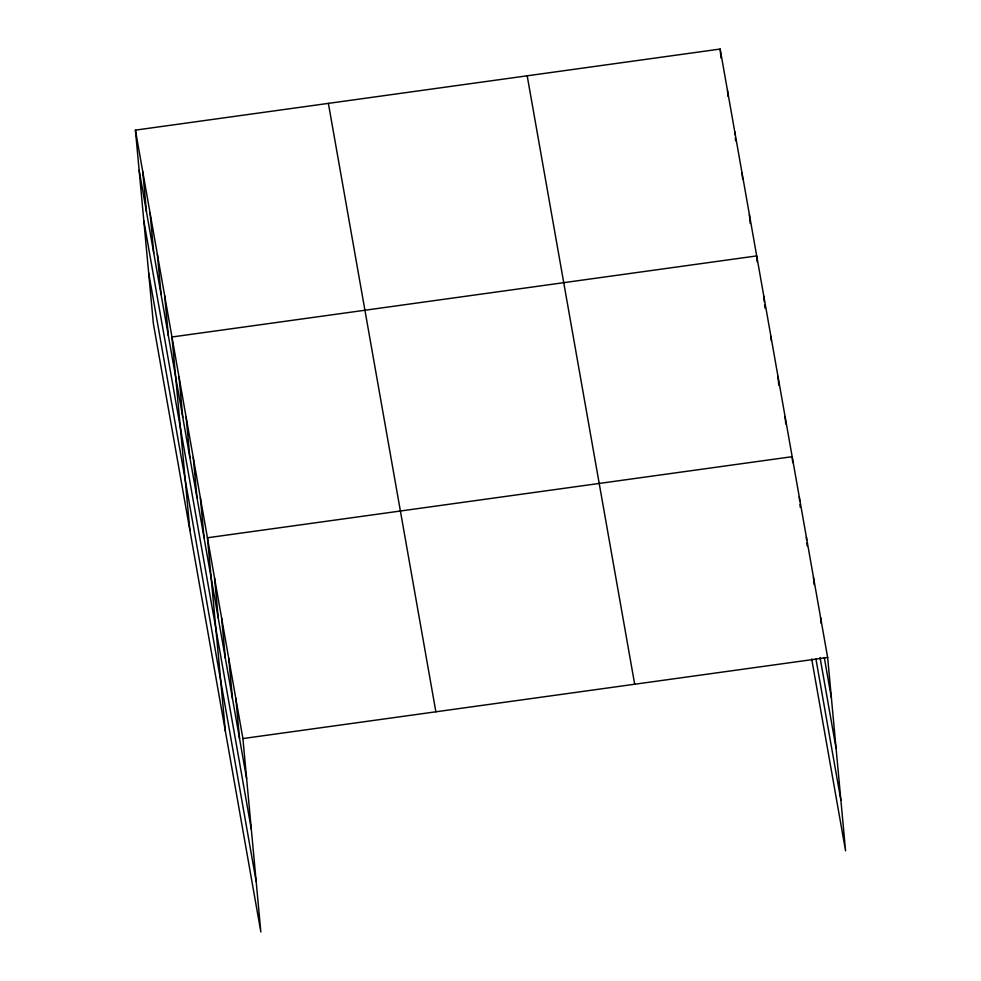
<?xml version="1.0" encoding="UTF-8"?>
<svg xmlns="http://www.w3.org/2000/svg" width="981" height="981" viewBox="0 0 981 981"><rect width="100%" height="100%" fill="white"/><g stroke="black" fill="none" stroke-linecap="round" stroke-linejoin="round"><path stroke-width="1.47" d="M135.415 130.13L242.908 738.558L260.848 931.95L153.355 323.522L135.415 130.13L720.152 49.05L827.645 657.478L845.585 850.87L811.692 659.011M242.908 738.558L827.645 657.478M824.285 657.552L831.373 697.712M820.042 657.528L836.07 748.258M815.934 659.036L840.901 800.324M527.189 75.807L634.682 684.235M328.377 103.373L435.871 711.801M139.143 170.363L246.648 778.791M143.839 220.909L251.332 829.325M148.671 272.988L256.164 881.404M820.545 617.319L821.109 623.278M813.457 577.159L814.144 584.615M806.357 537.012L806.64 539.991M806.909 542.971L807.191 545.951M799.27 496.852L799.687 501.316M799.956 504.295L800.238 507.275M792.722 462.652L792.17 456.692L207.432 537.772L225.372 731.176M785.082 416.533L785.769 423.988M777.982 376.385L778.816 385.325M770.882 336.225L771.299 340.701M763.794 296.066L764.346 302.025M764.616 305.005L764.898 307.997M757.246 261.878L756.694 255.918L171.957 336.998L189.909 530.39M749.386 214.545L750.22 223.484M742.077 173.171L742.629 179.131M734.769 131.797L735.039 134.777M735.321 137.757L735.591 140.737M727.461 90.424L728.012 96.383M720.152 49.05L720.974 57.989M235.82 698.398L239.548 738.632M228.72 658.239L232.46 698.472M221.632 618.079L225.36 658.325M214.532 577.932L218.26 618.165M200.345 497.612L204.073 537.846M193.245 457.465L196.985 497.698M186.157 417.305L189.885 457.538M179.057 377.145L182.785 417.379M164.649 295.624L168.389 335.858M157.34 254.251L161.08 294.484M150.032 212.877L153.772 253.11M142.723 171.503L146.451 211.737"/></g></svg>
